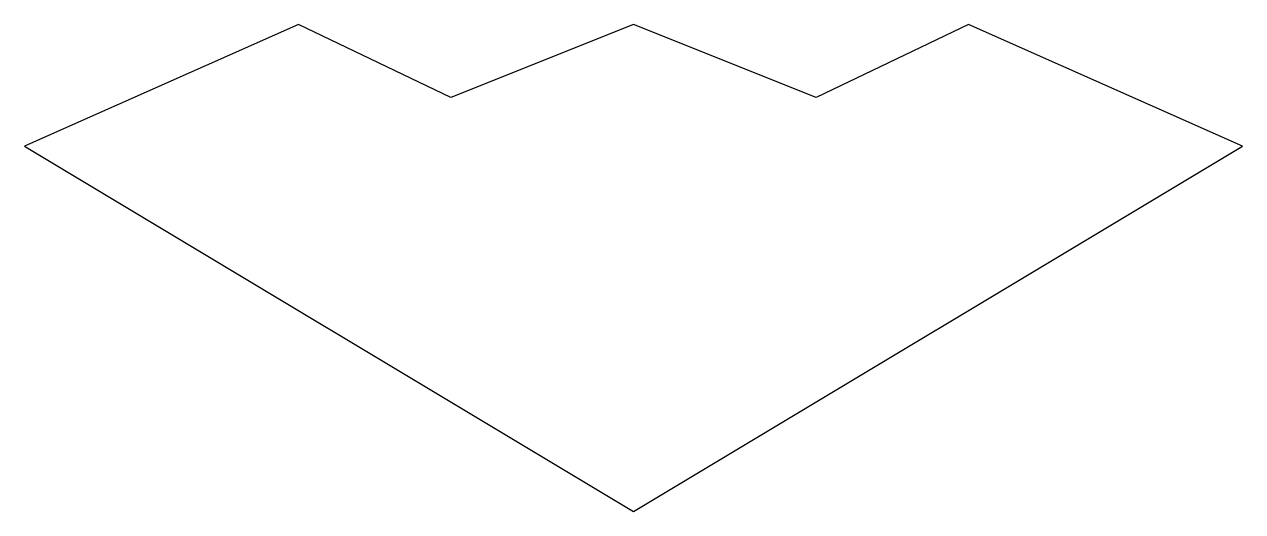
# Model space of a CAD drawing. Extents: x -100 to 100, y 0 to 80.
import ezdxf

# ---------------------------------------------------------------- set-up
doc = ezdxf.new("R2010")
doc.units = 0

msp = doc.modelspace()

# ---------------------------------------------------------------- linework, layer by layer
for p, q in [((-55, 80), (-100, 60)), ((-30, 68), (-55, 80)), ((0, 80), (-30, 68)), ((30, 68), (0, 80)), ((55, 80), (30, 68)), ((100, 60), (55, 80)), ((-100, 60), (0, 0)), ((0, 0), (100, 60))]:
    msp.add_line(p, q)

doc.saveas('drawing.dxf')
